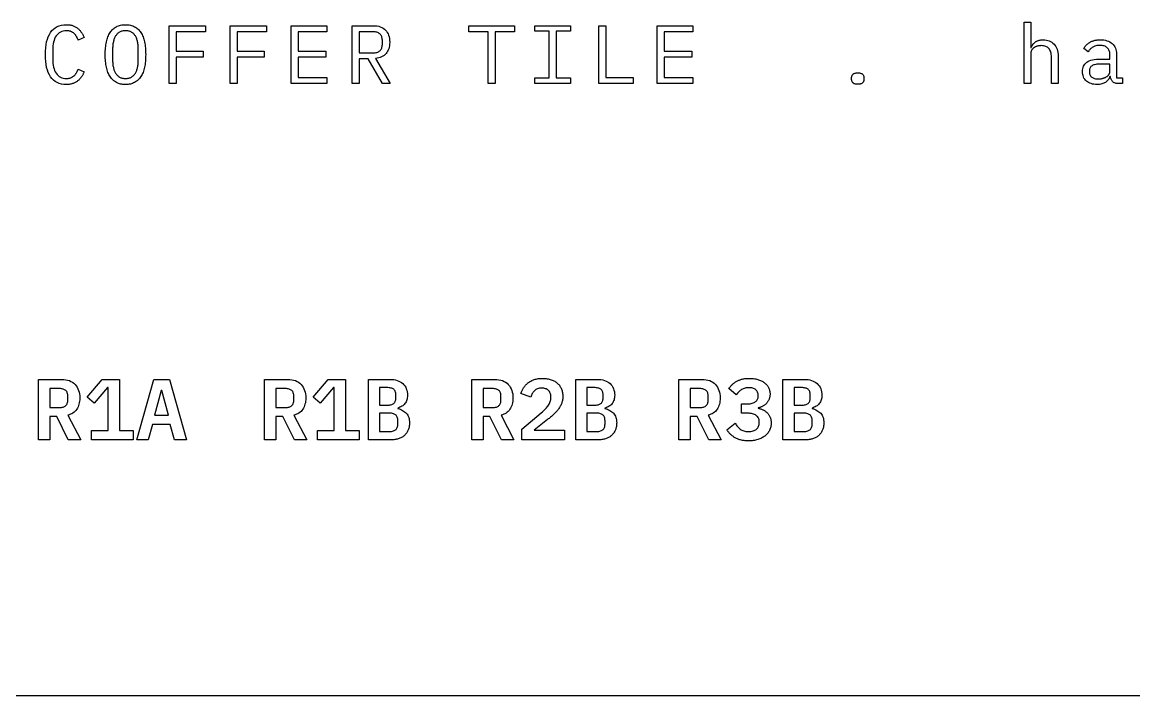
# Model space of a CAD drawing. Header units: metres. Extents: x 0 to 107, y 0 to 94.
# Drawn here: x 48.18 to 77.69, y 0 to 17.89 of the extents above; entities that cross this region are included whole.
import ezdxf

# ---------------------------------------------------------------- set-up
doc = ezdxf.new("R2010")
doc.units = ezdxf.units.M
doc.layers.add('ENGRAVE', color=7, linetype='Continuous')
doc.layers.add('OUTLINE', color=7, linetype='Continuous')

msp = doc.modelspace()

# ---------------------------------------------------------------- linework, layer by layer
at = {"layer": 'ENGRAVE'}
for points in [[(48.833, 16.693), (48.818, 16.77), (48.808, 16.852), (48.801, 16.94), (48.799, 17.033), (48.801, 17.127), (48.808, 17.214), (48.818, 17.297), (48.833, 17.373), (48.853, 17.444), (48.876, 17.509), (48.904, 17.569), (48.936, 17.623), (48.973, 17.671), (49.014, 17.712), (49.06, 17.747), (49.11, 17.776), (49.165, 17.799), (49.224, 17.815), (49.287, 17.824), (49.356, 17.827), (49.382, 17.827), (49.407, 17.826), (49.431, 17.823), (49.454, 17.82), (49.476, 17.816), (49.498, 17.811), (49.518, 17.805), (49.538, 17.799), (49.557, 17.791), (49.575, 17.783), (49.593, 17.775), (49.61, 17.765), (49.626, 17.755), (49.641, 17.745), (49.656, 17.734), (49.67, 17.722), (49.684, 17.709), (49.697, 17.697), (49.709, 17.684), (49.721, 17.67), (49.732, 17.657), (49.743, 17.642), (49.753, 17.628), (49.763, 17.613), (49.772, 17.598), (49.781, 17.583), (49.789, 17.567), (49.798, 17.552), (49.806, 17.537), (49.814, 17.522), (49.821, 17.506), (49.829, 17.491), (49.67, 17.418), (49.665, 17.431), (49.66, 17.443), (49.654, 17.455), (49.649, 17.467), (49.643, 17.479), (49.637, 17.491), (49.63, 17.503), (49.624, 17.514), (49.617, 17.525), (49.61, 17.536), (49.603, 17.546), (49.595, 17.556), (49.587, 17.566), (49.579, 17.575), (49.57, 17.584), (49.561, 17.593), (49.552, 17.601), (49.542, 17.609), (49.532, 17.617), (49.522, 17.624), (49.511, 17.63), (49.499, 17.636), (49.488, 17.642), (49.475, 17.647), (49.463, 17.652), (49.449, 17.656), (49.435, 17.659), (49.421, 17.662), (49.405, 17.664), (49.389, 17.666), (49.373, 17.666), (49.356, 17.667), (49.311, 17.665), (49.27, 17.658), (49.232, 17.647), (49.196, 17.632), (49.164, 17.613), (49.134, 17.589), (49.108, 17.561), (49.084, 17.528), (49.063, 17.492), (49.045, 17.453), (49.03, 17.411), (49.017, 17.366), (49.007, 17.319), (49, 17.268), (48.996, 17.215), (48.995, 17.159), (48.995, 16.908), (48.996, 16.851), (49, 16.798), (49.007, 16.748), (49.017, 16.7), (49.03, 16.655), (49.045, 16.613), (49.063, 16.574), (49.084, 16.538), (49.108, 16.506), (49.134, 16.478), (49.164, 16.454), (49.196, 16.434), (49.232, 16.419), (49.27, 16.408), (49.311, 16.402), (49.356, 16.4), (49.373, 16.4), (49.389, 16.401), (49.405, 16.402), (49.421, 16.405), (49.435, 16.407), (49.449, 16.411), (49.463, 16.415), (49.475, 16.419), (49.488, 16.425), (49.499, 16.43), (49.511, 16.436), (49.522, 16.443), (49.532, 16.45), (49.542, 16.457), (49.552, 16.465), (49.561, 16.473), (49.57, 16.482), (49.579, 16.491), (49.587, 16.5), (49.595, 16.51), (49.603, 16.52), (49.61, 16.531), (49.617, 16.541), (49.624, 16.552), (49.63, 16.564), (49.637, 16.575), (49.643, 16.587), (49.649, 16.599), (49.654, 16.611), (49.66, 16.623), (49.665, 16.636), (49.67, 16.648), (49.829, 16.576), (49.821, 16.56), (49.814, 16.544), (49.806, 16.528), (49.798, 16.513), (49.789, 16.498), (49.781, 16.482), (49.772, 16.467), (49.763, 16.452), (49.753, 16.438), (49.743, 16.423), (49.732, 16.409), (49.721, 16.396), (49.709, 16.382), (49.697, 16.369), (49.684, 16.357), (49.67, 16.345), (49.656, 16.333), (49.641, 16.322), (49.626, 16.311), (49.61, 16.301), (49.593, 16.292), (49.575, 16.283), (49.557, 16.275), (49.538, 16.268), (49.518, 16.261), (49.498, 16.255), (49.476, 16.25), (49.454, 16.246), (49.431, 16.243), (49.407, 16.241), (49.382, 16.239), (49.356, 16.239), (49.287, 16.242), (49.224, 16.252), (49.165, 16.268), (49.11, 16.29), (49.06, 16.319), (49.014, 16.354), (48.973, 16.396), (48.936, 16.444), (48.904, 16.498), (48.876, 16.557), (48.853, 16.622), (48.833, 16.693)], [(50.57, 16.379), (50.551, 16.4), (50.533, 16.423), (50.516, 16.448), (50.5, 16.474), (50.485, 16.501), (50.471, 16.53), (50.459, 16.561), (50.447, 16.593), (50.437, 16.626), (50.427, 16.66), (50.419, 16.697), (50.412, 16.734), (50.405, 16.773), (50.4, 16.813), (50.396, 16.854), (50.392, 16.897), (50.39, 16.941), (50.389, 16.987), (50.388, 17.033), (50.389, 17.079), (50.39, 17.124), (50.392, 17.168), (50.396, 17.211), (50.4, 17.252), (50.405, 17.292), (50.412, 17.331), (50.419, 17.369), (50.427, 17.405), (50.437, 17.44), (50.447, 17.473), (50.459, 17.505), (50.471, 17.536), (50.485, 17.565), (50.5, 17.592), (50.516, 17.618), (50.533, 17.643), (50.551, 17.666), (50.57, 17.688), (50.591, 17.708), (50.612, 17.726), (50.635, 17.744), (50.658, 17.759), (50.683, 17.773), (50.709, 17.786), (50.736, 17.797), (50.764, 17.806), (50.794, 17.814), (50.825, 17.82), (50.857, 17.824), (50.89, 17.827), (50.925, 17.827), (50.96, 17.827), (50.993, 17.824), (51.025, 17.82), (51.056, 17.814), (51.085, 17.806), (51.114, 17.797), (51.141, 17.786), (51.167, 17.773), (51.192, 17.759), (51.215, 17.744), (51.238, 17.726), (51.259, 17.708), (51.28, 17.688), (51.299, 17.666), (51.317, 17.643), (51.334, 17.618), (51.35, 17.592), (51.365, 17.565), (51.379, 17.536), (51.391, 17.505), (51.403, 17.473), (51.413, 17.44), (51.423, 17.405), (51.431, 17.369), (51.438, 17.331), (51.444, 17.292), (51.45, 17.252), (51.454, 17.211), (51.457, 17.168), (51.46, 17.124), (51.461, 17.079), (51.462, 17.033), (51.461, 16.987), (51.46, 16.941), (51.457, 16.897), (51.454, 16.854), (51.45, 16.813), (51.444, 16.773), (51.438, 16.734), (51.431, 16.697), (51.423, 16.66), (51.413, 16.626), (51.403, 16.593), (51.391, 16.561), (51.379, 16.53), (51.365, 16.501), (51.35, 16.474), (51.334, 16.448), (51.317, 16.423), (51.299, 16.4), (51.28, 16.379), (51.259, 16.359), (51.238, 16.34), (51.215, 16.323), (51.192, 16.307), (51.167, 16.293), (51.141, 16.28), (51.114, 16.269), (51.085, 16.26), (51.056, 16.252), (51.025, 16.247), (50.993, 16.242), (50.96, 16.24), (50.925, 16.239), (50.89, 16.24), (50.857, 16.242), (50.825, 16.247), (50.794, 16.252), (50.764, 16.26), (50.736, 16.269), (50.709, 16.28), (50.683, 16.293), (50.658, 16.307), (50.635, 16.323), (50.612, 16.34), (50.591, 16.359), (50.57, 16.379)], [(52.083, 17.801), (53.051, 17.801), (53.051, 17.64), (52.268, 17.64), (52.268, 17.123), (52.985, 17.123), (52.985, 16.963), (52.268, 16.963), (52.268, 16.265), (52.083, 16.265), (52.083, 17.801)], [(54.671, 17.64), (53.888, 17.64), (53.888, 17.123), (54.605, 17.123), (54.605, 16.963), (53.888, 16.963), (53.888, 16.265), (53.703, 16.265), (53.703, 17.801), (54.671, 17.801), (54.671, 17.64)], [(55.323, 17.801), (56.269, 17.801), (56.269, 17.64), (55.508, 17.64), (55.508, 17.123), (56.243, 17.123), (56.243, 16.963), (55.508, 16.963), (55.508, 16.426), (56.269, 16.426), (56.269, 16.265), (55.323, 16.265), (55.323, 17.801)], [(57.876, 17.62), (57.896, 17.584), (57.912, 17.545), (57.924, 17.503), (57.933, 17.457), (57.938, 17.41), (57.94, 17.359), (57.938, 17.313), (57.934, 17.27), (57.926, 17.229), (57.915, 17.19), (57.902, 17.154), (57.885, 17.12), (57.865, 17.089), (57.843, 17.06), (57.817, 17.033), (57.789, 17.009), (57.758, 16.989), (57.724, 16.971), (57.687, 16.956), (57.648, 16.944), (57.606, 16.936), (57.561, 16.93), (57.953, 16.265), (57.746, 16.265), (57.372, 16.921), (57.128, 16.921), (57.128, 16.265), (56.943, 16.265), (56.943, 17.801), (57.502, 17.801), (57.554, 17.799), (57.602, 17.794), (57.648, 17.785), (57.69, 17.772), (57.729, 17.755), (57.765, 17.735), (57.798, 17.712), (57.827, 17.684), (57.854, 17.654), (57.876, 17.62)], [(60.553, 17.64), (60.04, 17.64), (60.04, 17.801), (61.25, 17.801), (61.25, 17.64), (60.737, 17.64), (60.737, 16.265), (60.553, 16.265), (60.553, 17.64)], [(61.79, 16.265), (61.79, 16.413), (62.173, 16.413), (62.173, 17.654), (61.79, 17.654), (61.79, 17.801), (62.74, 17.801), (62.74, 17.654), (62.357, 17.654), (62.357, 16.413), (62.74, 16.413), (62.74, 16.265), (61.79, 16.265)], [(64.402, 16.265), (63.489, 16.265), (63.489, 17.801), (63.674, 17.801), (63.674, 16.426), (64.402, 16.426), (64.402, 16.265)], [(65.043, 17.801), (65.989, 17.801), (65.989, 17.64), (65.228, 17.64), (65.228, 17.123), (65.963, 17.123), (65.963, 16.963), (65.228, 16.963), (65.228, 16.426), (65.989, 16.426), (65.989, 16.265), (65.043, 16.265), (65.043, 17.801)], [(75.016, 17.306), (75.023, 17.315), (75.031, 17.324), (75.039, 17.332), (75.047, 17.34), (75.056, 17.348), (75.065, 17.356), (75.074, 17.363), (75.084, 17.37), (75.094, 17.377), (75.105, 17.383), (75.116, 17.389), (75.128, 17.395), (75.14, 17.4), (75.153, 17.405), (75.166, 17.409), (75.179, 17.413), (75.193, 17.417), (75.208, 17.42), (75.223, 17.423), (75.238, 17.424), (75.255, 17.426), (75.271, 17.427), (75.289, 17.427), (75.332, 17.425), (75.373, 17.42), (75.413, 17.411), (75.449, 17.399), (75.484, 17.383), (75.516, 17.363), (75.547, 17.34), (75.575, 17.314), (75.6, 17.284), (75.622, 17.251), (75.64, 17.216), (75.656, 17.177), (75.667, 17.136), (75.676, 17.091), (75.681, 17.044), (75.683, 16.994), (75.683, 16.265), (75.507, 16.265), (75.507, 16.963), (75.505, 17.001), (75.502, 17.036), (75.497, 17.069), (75.49, 17.099), (75.48, 17.127), (75.468, 17.152), (75.454, 17.175), (75.438, 17.195), (75.42, 17.213), (75.4, 17.228), (75.378, 17.241), (75.354, 17.252), (75.328, 17.26), (75.3, 17.266), (75.27, 17.27), (75.238, 17.271), (75.225, 17.271), (75.212, 17.27), (75.199, 17.269), (75.186, 17.267), (75.173, 17.266), (75.16, 17.263), (75.147, 17.261), (75.135, 17.258), (75.122, 17.254), (75.11, 17.25), (75.098, 17.246), (75.087, 17.241), (75.076, 17.236), (75.065, 17.23), (75.055, 17.224), (75.045, 17.218), (75.035, 17.211), (75.026, 17.204), (75.017, 17.196), (75.009, 17.188), (75.001, 17.179), (74.994, 17.17), (74.987, 17.16), (74.981, 17.15), (74.975, 17.139), (74.97, 17.128), (74.966, 17.117), (74.963, 17.105), (74.96, 17.092), (74.958, 17.08), (74.957, 17.067), (74.957, 17.053), (74.957, 16.265), (74.781, 16.265), (74.781, 17.893), (74.957, 17.893), (74.957, 17.216), (74.965, 17.216), (74.97, 17.226), (74.975, 17.236), (74.98, 17.247), (74.985, 17.257), (74.991, 17.267), (74.997, 17.277), (75.003, 17.286), (75.009, 17.296), (75.016, 17.306)], [(51.152, 16.493), (51.164, 16.507), (51.176, 16.522), (51.187, 16.538), (51.197, 16.555), (51.206, 16.573), (51.215, 16.592), (51.223, 16.611), (51.23, 16.631), (51.236, 16.653), (51.242, 16.675), (51.247, 16.698), (51.252, 16.721), (51.255, 16.746), (51.259, 16.771), (51.261, 16.797), (51.263, 16.824), (51.265, 16.851), (51.266, 16.879), (51.266, 16.908), (51.266, 17.159), (51.266, 17.187), (51.265, 17.215), (51.263, 17.242), (51.261, 17.268), (51.259, 17.294), (51.255, 17.319), (51.252, 17.344), (51.247, 17.368), (51.242, 17.391), (51.236, 17.413), (51.23, 17.434), (51.223, 17.455), (51.215, 17.475), (51.206, 17.493), (51.197, 17.511), (51.187, 17.528), (51.176, 17.544), (51.164, 17.559), (51.152, 17.573), (51.139, 17.587), (51.126, 17.599), (51.112, 17.61), (51.097, 17.621), (51.081, 17.63), (51.065, 17.639), (51.047, 17.646), (51.029, 17.653), (51.01, 17.658), (50.99, 17.662), (50.969, 17.665), (50.948, 17.666), (50.925, 17.667), (50.902, 17.666), (50.881, 17.665), (50.86, 17.662), (50.84, 17.658), (50.821, 17.653), (50.802, 17.646), (50.785, 17.639), (50.769, 17.63), (50.753, 17.621), (50.738, 17.61), (50.724, 17.599), (50.71, 17.587), (50.698, 17.573), (50.685, 17.559), (50.674, 17.544), (50.663, 17.528), (50.653, 17.511), (50.644, 17.493), (50.635, 17.475), (50.627, 17.455), (50.62, 17.434), (50.613, 17.413), (50.608, 17.391), (50.603, 17.368), (50.598, 17.344), (50.594, 17.319), (50.591, 17.294), (50.589, 17.268), (50.587, 17.242), (50.585, 17.215), (50.584, 17.187), (50.584, 17.159), (50.584, 16.908), (50.584, 16.879), (50.585, 16.851), (50.587, 16.824), (50.589, 16.797), (50.591, 16.771), (50.594, 16.746), (50.598, 16.721), (50.603, 16.698), (50.608, 16.675), (50.613, 16.653), (50.62, 16.631), (50.627, 16.611), (50.635, 16.592), (50.644, 16.573), (50.653, 16.555), (50.663, 16.538), (50.674, 16.522), (50.685, 16.507), (50.698, 16.493), (50.71, 16.48), (50.724, 16.467), (50.738, 16.456), (50.753, 16.445), (50.769, 16.436), (50.785, 16.427), (50.802, 16.42), (50.821, 16.414), (50.84, 16.409), (50.86, 16.405), (50.881, 16.402), (50.902, 16.4), (50.925, 16.4), (50.948, 16.4), (50.969, 16.402), (50.99, 16.405), (51.01, 16.409), (51.029, 16.414), (51.047, 16.42), (51.065, 16.427), (51.081, 16.436), (51.097, 16.445), (51.112, 16.456), (51.126, 16.467), (51.139, 16.48), (51.152, 16.493)], [(57.735, 17.228), (57.74, 17.251), (57.743, 17.275), (57.744, 17.302), (57.744, 17.416), (57.743, 17.442), (57.74, 17.467), (57.735, 17.49), (57.728, 17.511), (57.718, 17.531), (57.707, 17.55), (57.694, 17.567), (57.679, 17.582), (57.662, 17.596), (57.643, 17.608), (57.623, 17.618), (57.601, 17.626), (57.578, 17.632), (57.552, 17.637), (57.526, 17.639), (57.497, 17.64), (57.128, 17.64), (57.128, 17.077), (57.497, 17.077), (57.526, 17.078), (57.552, 17.081), (57.578, 17.085), (57.601, 17.092), (57.623, 17.1), (57.643, 17.11), (57.662, 17.122), (57.679, 17.135), (57.694, 17.151), (57.707, 17.168), (57.718, 17.186), (57.728, 17.206), (57.735, 17.228)], [(77.084, 16.394), (77.079, 16.412), (77.075, 16.431), (77.072, 16.45), (77.061, 16.45), (77.051, 16.426), (77.039, 16.403), (77.026, 16.382), (77.012, 16.362), (76.996, 16.343), (76.979, 16.326), (76.961, 16.31), (76.941, 16.295), (76.919, 16.282), (76.896, 16.271), (76.871, 16.261), (76.844, 16.253), (76.816, 16.247), (76.785, 16.242), (76.753, 16.24), (76.72, 16.239), (76.676, 16.24), (76.635, 16.245), (76.596, 16.252), (76.56, 16.262), (76.525, 16.275), (76.493, 16.291), (76.463, 16.31), (76.436, 16.331), (76.411, 16.356), (76.39, 16.382), (76.371, 16.41), (76.357, 16.441), (76.345, 16.474), (76.337, 16.508), (76.332, 16.545), (76.33, 16.584), (76.332, 16.623), (76.337, 16.659), (76.346, 16.693), (76.359, 16.725), (76.375, 16.754), (76.395, 16.781), (76.419, 16.806), (76.446, 16.829), (76.477, 16.849), (76.512, 16.866), (76.552, 16.881), (76.597, 16.893), (76.645, 16.902), (76.699, 16.909), (76.756, 16.913), (76.819, 16.914), (77.061, 16.914), (77.061, 17.027), (77.059, 17.057), (77.056, 17.085), (77.051, 17.112), (77.043, 17.136), (77.033, 17.159), (77.021, 17.179), (77.007, 17.198), (76.99, 17.215), (76.972, 17.229), (76.951, 17.242), (76.929, 17.253), (76.905, 17.262), (76.879, 17.269), (76.851, 17.273), (76.821, 17.276), (76.79, 17.277), (76.762, 17.277), (76.735, 17.275), (76.71, 17.271), (76.686, 17.266), (76.663, 17.26), (76.642, 17.252), (76.622, 17.243), (76.603, 17.232), (76.585, 17.22), (76.568, 17.208), (76.553, 17.194), (76.538, 17.179), (76.523, 17.163), (76.51, 17.147), (76.498, 17.129), (76.486, 17.11), (76.368, 17.198), (76.373, 17.209), (76.38, 17.22), (76.386, 17.231), (76.393, 17.242), (76.401, 17.252), (76.409, 17.263), (76.418, 17.273), (76.427, 17.284), (76.437, 17.294), (76.447, 17.304), (76.457, 17.314), (76.469, 17.323), (76.481, 17.332), (76.493, 17.341), (76.506, 17.35), (76.519, 17.358), (76.533, 17.365), (76.548, 17.373), (76.563, 17.38), (76.578, 17.386), (76.594, 17.392), (76.611, 17.398), (76.627, 17.403), (76.645, 17.408), (76.663, 17.413), (76.681, 17.416), (76.7, 17.42), (76.719, 17.422), (76.739, 17.424), (76.759, 17.426), (76.78, 17.427), (76.801, 17.427), (76.85, 17.425), (76.896, 17.421), (76.94, 17.413), (76.981, 17.402), (77.019, 17.387), (77.055, 17.37), (77.088, 17.349), (77.119, 17.326), (77.146, 17.299), (77.17, 17.27), (77.191, 17.239), (77.207, 17.205), (77.22, 17.168), (77.229, 17.129), (77.235, 17.088), (77.237, 17.044), (77.237, 16.419), (77.395, 16.419), (77.395, 16.265), (77.274, 16.265), (77.249, 16.266), (77.226, 16.269), (77.205, 16.273), (77.185, 16.279), (77.168, 16.286), (77.152, 16.295), (77.138, 16.306), (77.127, 16.318), (77.116, 16.332), (77.107, 16.346), (77.098, 16.361), (77.091, 16.378), (77.084, 16.394)], [(70.211, 16.325), (70.207, 16.337), (70.204, 16.35), (70.203, 16.364), (70.202, 16.378), (70.202, 16.417), (70.203, 16.431), (70.204, 16.445), (70.207, 16.457), (70.211, 16.469), (70.216, 16.481), (70.223, 16.492), (70.23, 16.502), (70.238, 16.512), (70.248, 16.521), (70.26, 16.528), (70.273, 16.535), (70.288, 16.54), (70.305, 16.544), (70.323, 16.547), (70.343, 16.549), (70.365, 16.549), (70.387, 16.549), (70.407, 16.547), (70.425, 16.544), (70.442, 16.54), (70.457, 16.535), (70.47, 16.528), (70.482, 16.521), (70.491, 16.512), (70.5, 16.502), (70.507, 16.492), (70.514, 16.481), (70.519, 16.469), (70.523, 16.457), (70.525, 16.445), (70.527, 16.431), (70.528, 16.417), (70.528, 16.378), (70.527, 16.364), (70.525, 16.35), (70.523, 16.337), (70.519, 16.325), (70.514, 16.314), (70.507, 16.303), (70.5, 16.293), (70.491, 16.283), (70.482, 16.274), (70.47, 16.267), (70.457, 16.26), (70.442, 16.255), (70.425, 16.251), (70.407, 16.248), (70.387, 16.246), (70.365, 16.246), (70.343, 16.246), (70.323, 16.248), (70.305, 16.251), (70.288, 16.255), (70.273, 16.26), (70.26, 16.267), (70.248, 16.274), (70.238, 16.283), (70.23, 16.293), (70.223, 16.303), (70.216, 16.314), (70.211, 16.325)], [(76.939, 16.428), (76.951, 16.434), (76.962, 16.44), (76.973, 16.447), (76.983, 16.454), (76.992, 16.461), (77.001, 16.469), (77.01, 16.477), (77.018, 16.486), (77.025, 16.494), (77.031, 16.503), (77.037, 16.513), (77.043, 16.523), (77.048, 16.532), (77.052, 16.543), (77.055, 16.553), (77.057, 16.563), (77.059, 16.574), (77.06, 16.584), (77.061, 16.595), (77.061, 16.782), (76.819, 16.782), (76.78, 16.782), (76.745, 16.78), (76.712, 16.776), (76.682, 16.771), (76.654, 16.765), (76.629, 16.758), (76.607, 16.749), (76.588, 16.738), (76.571, 16.727), (76.556, 16.714), (76.543, 16.7), (76.533, 16.684), (76.525, 16.668), (76.519, 16.65), (76.516, 16.631), (76.515, 16.611), (76.515, 16.565), (76.516, 16.543), (76.519, 16.523), (76.524, 16.505), (76.531, 16.487), (76.539, 16.471), (76.55, 16.457), (76.563, 16.443), (76.578, 16.431), (76.594, 16.421), (76.612, 16.412), (76.631, 16.404), (76.652, 16.398), (76.675, 16.393), (76.698, 16.389), (76.724, 16.387), (76.75, 16.386), (76.767, 16.387), (76.784, 16.387), (76.8, 16.389), (76.816, 16.39), (76.831, 16.393), (76.846, 16.396), (76.86, 16.399), (76.875, 16.403), (76.888, 16.407), (76.902, 16.412), (76.915, 16.417), (76.927, 16.422), (76.939, 16.428)], [(49.518, 8.33), (49.554, 8.303), (49.587, 8.272), (49.616, 8.237), (49.642, 8.199), (49.663, 8.158), (49.68, 8.114), (49.694, 8.068), (49.704, 8.018), (49.71, 7.965), (49.711, 7.909), (49.71, 7.865), (49.706, 7.824), (49.7, 7.784), (49.691, 7.746), (49.68, 7.709), (49.666, 7.675), (49.649, 7.642), (49.63, 7.611), (49.608, 7.582), (49.585, 7.556), (49.559, 7.533), (49.531, 7.512), (49.5, 7.494), (49.468, 7.479), (49.433, 7.467), (49.396, 7.458), (49.739, 6.8), (49.408, 6.8), (49.102, 7.423), (48.92, 7.423), (48.92, 6.8), (48.619, 6.8), (48.619, 8.405), (49.228, 8.405), (49.285, 8.403), (49.339, 8.397), (49.389, 8.387), (49.435, 8.372), (49.479, 8.353), (49.518, 8.33)], [(50.767, 7.046), (51.131, 7.046), (51.131, 6.8), (50.024, 6.8), (50.024, 7.046), (50.466, 7.046), (50.466, 8.187), (50.445, 8.187), (50.096, 7.773), (49.907, 7.932), (50.305, 8.405), (50.767, 8.405), (50.767, 7.046)], [(52.115, 7.207), (51.639, 7.207), (51.528, 6.8), (51.225, 6.8), (51.676, 8.405), (52.094, 8.405), (52.547, 6.8), (52.228, 6.8), (52.115, 7.207)], [(55.479, 8.353), (55.518, 8.33), (55.554, 8.303), (55.587, 8.272), (55.616, 8.237), (55.642, 8.199), (55.663, 8.158), (55.68, 8.114), (55.694, 8.068), (55.704, 8.018), (55.71, 7.965), (55.711, 7.909), (55.71, 7.865), (55.706, 7.824), (55.7, 7.784), (55.691, 7.746), (55.68, 7.709), (55.666, 7.675), (55.649, 7.642), (55.63, 7.611), (55.608, 7.582), (55.585, 7.556), (55.559, 7.533), (55.531, 7.512), (55.5, 7.494), (55.468, 7.479), (55.433, 7.467), (55.396, 7.458), (55.739, 6.8), (55.408, 6.8), (55.102, 7.423), (54.92, 7.423), (54.92, 6.8), (54.619, 6.8), (54.619, 8.405), (55.228, 8.405), (55.285, 8.403), (55.339, 8.397), (55.389, 8.387), (55.435, 8.372), (55.479, 8.353)], [(56.767, 7.046), (57.131, 7.046), (57.131, 6.8), (56.024, 6.8), (56.024, 7.046), (56.466, 7.046), (56.466, 8.187), (56.445, 8.187), (56.096, 7.773), (55.907, 7.932), (56.305, 8.405), (56.767, 8.405), (56.767, 7.046)], [(58.317, 8.262), (58.342, 8.23), (58.364, 8.195), (58.381, 8.157), (58.394, 8.117), (58.404, 8.075), (58.41, 8.03), (58.412, 7.982), (58.411, 7.949), (58.407, 7.917), (58.402, 7.886), (58.395, 7.858), (58.385, 7.831), (58.373, 7.806), (58.36, 7.783), (58.344, 7.761), (58.326, 7.741), (58.306, 7.723), (58.285, 7.706), (58.262, 7.69), (58.237, 7.676), (58.21, 7.663), (58.182, 7.652), (58.152, 7.642), (58.152, 7.63), (58.187, 7.621), (58.22, 7.61), (58.252, 7.597), (58.281, 7.582), (58.309, 7.565), (58.335, 7.547), (58.359, 7.527), (58.381, 7.505), (58.4, 7.481), (58.417, 7.455), (58.432, 7.426), (58.444, 7.395), (58.453, 7.362), (58.459, 7.327), (58.463, 7.289), (58.465, 7.249), (58.464, 7.224), (58.462, 7.199), (58.46, 7.175), (58.456, 7.152), (58.452, 7.13), (58.446, 7.108), (58.439, 7.086), (58.431, 7.066), (58.422, 7.046), (58.413, 7.026), (58.402, 7.007), (58.391, 6.989), (58.379, 6.972), (58.366, 6.955), (58.352, 6.939), (58.337, 6.924), (58.321, 6.91), (58.305, 6.896), (58.288, 6.883), (58.27, 6.871), (58.251, 6.86), (58.231, 6.85), (58.211, 6.841), (58.19, 6.832), (58.168, 6.825), (58.145, 6.818), (58.122, 6.813), (58.098, 6.808), (58.073, 6.805), (58.048, 6.802), (58.022, 6.801), (57.995, 6.8), (57.379, 6.8), (57.379, 8.405), (57.938, 8.405), (57.993, 8.404), (58.045, 8.398), (58.094, 8.389), (58.139, 8.377), (58.182, 8.361), (58.221, 8.341), (58.256, 8.318), (58.289, 8.292), (58.317, 8.262)], [(61.018, 8.33), (61.054, 8.303), (61.087, 8.272), (61.116, 8.237), (61.142, 8.199), (61.163, 8.158), (61.18, 8.114), (61.194, 8.068), (61.204, 8.018), (61.21, 7.965), (61.211, 7.909), (61.21, 7.865), (61.206, 7.824), (61.2, 7.784), (61.191, 7.746), (61.18, 7.709), (61.166, 7.675), (61.149, 7.642), (61.13, 7.611), (61.108, 7.582), (61.085, 7.556), (61.059, 7.533), (61.031, 7.512), (61, 7.494), (60.968, 7.479), (60.933, 7.467), (60.896, 7.458), (61.239, 6.8), (60.908, 6.8), (60.602, 7.423), (60.42, 7.423), (60.42, 6.8), (60.119, 6.8), (60.119, 8.405), (60.728, 8.405), (60.785, 8.403), (60.839, 8.397), (60.889, 8.387), (60.935, 8.372), (60.979, 8.353), (61.018, 8.33)], [(62.119, 7.675), (62.138, 7.698), (62.154, 7.721), (62.169, 7.744), (62.182, 7.767), (62.192, 7.791), (62.201, 7.815), (62.208, 7.84), (62.213, 7.865), (62.216, 7.89), (62.217, 7.916), (62.217, 7.939), (62.216, 7.966), (62.213, 7.993), (62.208, 8.017), (62.2, 8.04), (62.191, 8.061), (62.18, 8.08), (62.167, 8.097), (62.152, 8.113), (62.135, 8.127), (62.117, 8.139), (62.097, 8.15), (62.075, 8.158), (62.052, 8.165), (62.027, 8.169), (62.001, 8.172), (61.973, 8.173), (61.942, 8.172), (61.913, 8.169), (61.886, 8.163), (61.861, 8.156), (61.838, 8.146), (61.817, 8.134), (61.797, 8.12), (61.78, 8.104), (61.763, 8.086), (61.749, 8.068), (61.735, 8.048), (61.722, 8.027), (61.711, 8.005), (61.7, 7.982), (61.691, 7.959), (61.683, 7.934), (61.421, 8.033), (61.427, 8.052), (61.435, 8.072), (61.443, 8.091), (61.452, 8.11), (61.461, 8.128), (61.471, 8.147), (61.482, 8.165), (61.493, 8.183), (61.505, 8.201), (61.518, 8.219), (61.532, 8.235), (61.546, 8.252), (61.561, 8.267), (61.577, 8.282), (61.593, 8.297), (61.611, 8.311), (61.628, 8.325), (61.647, 8.337), (61.667, 8.349), (61.687, 8.361), (61.709, 8.372), (61.731, 8.382), (61.754, 8.391), (61.777, 8.4), (61.802, 8.407), (61.827, 8.414), (61.854, 8.42), (61.881, 8.425), (61.909, 8.428), (61.938, 8.431), (61.967, 8.432), (61.998, 8.433), (62.03, 8.432), (62.061, 8.431), (62.091, 8.428), (62.12, 8.424), (62.148, 8.419), (62.175, 8.413), (62.201, 8.406), (62.227, 8.397), (62.251, 8.388), (62.275, 8.378), (62.298, 8.367), (62.319, 8.355), (62.34, 8.342), (62.36, 8.328), (62.378, 8.314), (62.396, 8.298), (62.413, 8.282), (62.428, 8.265), (62.443, 8.248), (62.457, 8.229), (62.469, 8.21), (62.481, 8.19), (62.491, 8.169), (62.501, 8.148), (62.509, 8.126), (62.516, 8.103), (62.522, 8.08), (62.527, 8.056), (62.531, 8.032), (62.534, 8.008), (62.536, 7.983), (62.536, 7.957), (62.536, 7.932), (62.534, 7.908), (62.532, 7.885), (62.528, 7.862), (62.524, 7.84), (62.519, 7.818), (62.512, 7.796), (62.505, 7.775), (62.497, 7.755), (62.488, 7.734), (62.479, 7.714), (62.468, 7.694), (62.457, 7.675), (62.445, 7.656), (62.432, 7.636), (62.419, 7.618), (62.405, 7.599), (62.39, 7.581), (62.375, 7.562), (62.359, 7.544), (62.342, 7.526), (62.325, 7.509), (62.307, 7.491), (62.289, 7.474), (62.27, 7.457), (62.251, 7.439), (62.231, 7.422), (62.211, 7.405), (62.191, 7.388), (62.17, 7.37), (62.149, 7.353), (62.127, 7.336), (61.777, 7.053), (62.58, 7.053), (62.58, 6.8), (61.448, 6.8), (61.448, 7.081), (61.964, 7.52), (61.995, 7.547), (62.024, 7.574), (62.051, 7.6), (62.076, 7.625), (62.099, 7.65), (62.119, 7.675)], [(63.842, 8.23), (63.864, 8.195), (63.881, 8.157), (63.894, 8.117), (63.904, 8.075), (63.91, 8.03), (63.912, 7.982), (63.911, 7.949), (63.907, 7.917), (63.902, 7.886), (63.895, 7.858), (63.885, 7.831), (63.873, 7.806), (63.86, 7.783), (63.844, 7.761), (63.826, 7.741), (63.806, 7.723), (63.785, 7.706), (63.762, 7.69), (63.737, 7.676), (63.71, 7.663), (63.682, 7.652), (63.652, 7.642), (63.652, 7.63), (63.687, 7.621), (63.72, 7.61), (63.752, 7.597), (63.781, 7.582), (63.809, 7.565), (63.835, 7.547), (63.859, 7.527), (63.881, 7.505), (63.9, 7.481), (63.917, 7.455), (63.932, 7.426), (63.944, 7.395), (63.953, 7.362), (63.959, 7.327), (63.963, 7.289), (63.965, 7.249), (63.964, 7.224), (63.962, 7.199), (63.96, 7.175), (63.956, 7.152), (63.952, 7.13), (63.946, 7.108), (63.939, 7.086), (63.931, 7.066), (63.922, 7.046), (63.913, 7.026), (63.902, 7.007), (63.891, 6.989), (63.879, 6.972), (63.866, 6.955), (63.852, 6.939), (63.837, 6.924), (63.821, 6.91), (63.805, 6.896), (63.788, 6.883), (63.77, 6.871), (63.751, 6.86), (63.731, 6.85), (63.711, 6.841), (63.69, 6.832), (63.668, 6.825), (63.645, 6.818), (63.622, 6.813), (63.598, 6.808), (63.573, 6.805), (63.548, 6.802), (63.522, 6.801), (63.495, 6.8), (62.879, 6.8), (62.879, 8.405), (63.438, 8.405), (63.493, 8.404), (63.545, 8.398), (63.594, 8.389), (63.639, 8.377), (63.682, 8.361), (63.721, 8.341), (63.756, 8.318), (63.789, 8.292), (63.817, 8.262), (63.842, 8.23)], [(66.479, 8.353), (66.518, 8.33), (66.554, 8.303), (66.587, 8.272), (66.616, 8.237), (66.642, 8.199), (66.663, 8.158), (66.68, 8.114), (66.694, 8.068), (66.704, 8.018), (66.71, 7.965), (66.711, 7.909), (66.71, 7.865), (66.706, 7.824), (66.7, 7.784), (66.691, 7.746), (66.68, 7.709), (66.666, 7.675), (66.649, 7.642), (66.63, 7.611), (66.608, 7.582), (66.585, 7.556), (66.559, 7.533), (66.531, 7.512), (66.5, 7.494), (66.468, 7.479), (66.433, 7.467), (66.396, 7.458), (66.739, 6.8), (66.408, 6.8), (66.102, 7.423), (65.92, 7.423), (65.92, 6.8), (65.619, 6.8), (65.619, 8.405), (66.228, 8.405), (66.285, 8.403), (66.339, 8.397), (66.389, 8.387), (66.435, 8.372), (66.479, 8.353)], [(67.653, 7.814), (67.669, 7.829), (67.683, 7.845), (67.695, 7.862), (67.704, 7.879), (67.712, 7.898), (67.717, 7.917), (67.72, 7.938), (67.721, 7.959), (67.721, 7.975), (67.72, 7.999), (67.717, 8.022), (67.712, 8.043), (67.705, 8.063), (67.696, 8.082), (67.684, 8.099), (67.671, 8.115), (67.656, 8.129), (67.638, 8.142), (67.62, 8.154), (67.599, 8.163), (67.578, 8.171), (67.554, 8.177), (67.529, 8.181), (67.503, 8.184), (67.475, 8.185), (67.448, 8.184), (67.422, 8.181), (67.396, 8.177), (67.372, 8.172), (67.348, 8.165), (67.325, 8.156), (67.303, 8.146), (67.282, 8.134), (67.262, 8.121), (67.242, 8.106), (67.223, 8.09), (67.205, 8.073), (67.187, 8.055), (67.171, 8.035), (67.155, 8.014), (67.139, 7.991), (66.944, 8.166), (66.954, 8.18), (66.965, 8.193), (66.976, 8.207), (66.988, 8.22), (67, 8.233), (67.012, 8.246), (67.024, 8.258), (67.037, 8.271), (67.05, 8.283), (67.064, 8.295), (67.078, 8.306), (67.092, 8.317), (67.107, 8.327), (67.122, 8.337), (67.138, 8.347), (67.154, 8.356), (67.171, 8.365), (67.188, 8.373), (67.205, 8.381), (67.223, 8.388), (67.242, 8.395), (67.261, 8.401), (67.28, 8.407), (67.3, 8.412), (67.321, 8.417), (67.342, 8.421), (67.364, 8.425), (67.387, 8.428), (67.41, 8.43), (67.434, 8.432), (67.459, 8.433), (67.484, 8.433), (67.514, 8.433), (67.544, 8.431), (67.573, 8.429), (67.601, 8.426), (67.629, 8.422), (67.656, 8.417), (67.683, 8.411), (67.709, 8.404), (67.734, 8.397), (67.758, 8.388), (67.781, 8.379), (67.803, 8.369), (67.825, 8.358), (67.845, 8.346), (67.865, 8.334), (67.883, 8.32), (67.901, 8.306), (67.918, 8.291), (67.933, 8.276), (67.948, 8.26), (67.961, 8.243), (67.974, 8.225), (67.985, 8.207), (67.996, 8.188), (68.005, 8.168), (68.014, 8.148), (68.021, 8.128), (68.026, 8.106), (68.031, 8.084), (68.034, 8.061), (68.036, 8.038), (68.036, 8.014), (68.036, 7.996), (68.035, 7.977), (68.033, 7.959), (68.03, 7.942), (68.026, 7.925), (68.022, 7.908), (68.017, 7.892), (68.011, 7.876), (68.004, 7.861), (67.997, 7.846), (67.99, 7.832), (67.981, 7.818), (67.973, 7.805), (67.963, 7.792), (67.953, 7.78), (67.943, 7.768), (67.932, 7.757), (67.921, 7.746), (67.909, 7.736), (67.897, 7.726), (67.885, 7.717), (67.872, 7.708), (67.858, 7.7), (67.844, 7.692), (67.83, 7.685), (67.816, 7.678), (67.801, 7.672), (67.786, 7.667), (67.771, 7.661), (67.755, 7.657), (67.739, 7.652), (67.723, 7.649), (67.723, 7.637), (67.741, 7.633), (67.759, 7.629), (67.776, 7.624), (67.792, 7.619), (67.809, 7.613), (67.825, 7.607), (67.841, 7.6), (67.857, 7.592), (67.872, 7.584), (67.887, 7.576), (67.901, 7.567), (67.915, 7.557), (67.928, 7.547), (67.941, 7.536), (67.953, 7.525), (67.965, 7.513), (67.976, 7.501), (67.987, 7.488), (67.997, 7.474), (68.006, 7.46), (68.015, 7.445), (68.024, 7.43), (68.031, 7.414), (68.039, 7.397), (68.045, 7.38), (68.051, 7.362), (68.055, 7.344), (68.059, 7.325), (68.062, 7.305), (68.064, 7.285), (68.066, 7.265), (68.066, 7.244), (68.065, 7.218), (68.063, 7.192), (68.06, 7.167), (68.055, 7.143), (68.049, 7.119), (68.042, 7.096), (68.033, 7.073), (68.022, 7.051), (68.011, 7.029), (67.998, 7.009), (67.985, 6.989), (67.97, 6.97), (67.954, 6.951), (67.937, 6.934), (67.919, 6.917), (67.899, 6.901), (67.879, 6.886), (67.858, 6.872), (67.835, 6.859), (67.812, 6.846), (67.788, 6.835), (67.762, 6.824), (67.736, 6.815), (67.709, 6.806), (67.68, 6.798), (67.651, 6.791), (67.621, 6.785), (67.59, 6.781), (67.559, 6.777), (67.526, 6.774), (67.493, 6.773), (67.459, 6.772), (67.431, 6.773), (67.403, 6.774), (67.376, 6.776), (67.35, 6.778), (67.325, 6.782), (67.301, 6.786), (67.277, 6.791), (67.254, 6.797), (67.232, 6.803), (67.211, 6.81), (67.19, 6.817), (67.17, 6.825), (67.15, 6.833), (67.131, 6.842), (67.113, 6.852), (67.096, 6.862), (67.079, 6.873), (67.062, 6.884), (67.046, 6.895), (67.031, 6.907), (67.016, 6.919), (67.002, 6.931), (66.989, 6.944), (66.976, 6.958), (66.963, 6.971), (66.951, 6.985), (66.94, 6.999), (66.928, 7.012), (66.917, 7.026), (66.907, 7.041), (66.896, 7.055), (66.886, 7.069), (67.109, 7.242), (67.124, 7.218), (67.139, 7.195), (67.156, 7.174), (67.172, 7.154), (67.19, 7.134), (67.208, 7.116), (67.227, 7.099), (67.246, 7.083), (67.267, 7.068), (67.29, 7.056), (67.314, 7.045), (67.34, 7.036), (67.368, 7.03), (67.398, 7.025), (67.43, 7.022), (67.464, 7.021), (67.497, 7.022), (67.529, 7.025), (67.558, 7.03), (67.586, 7.037), (67.611, 7.046), (67.635, 7.056), (67.657, 7.069), (67.676, 7.084), (67.694, 7.101), (67.709, 7.119), (67.722, 7.138), (67.732, 7.16), (67.741, 7.182), (67.746, 7.207), (67.75, 7.233), (67.751, 7.26), (67.751, 7.278), (67.75, 7.305), (67.746, 7.33), (67.74, 7.354), (67.731, 7.376), (67.72, 7.396), (67.706, 7.415), (67.689, 7.432), (67.671, 7.447), (67.649, 7.461), (67.626, 7.473), (67.601, 7.483), (67.573, 7.491), (67.544, 7.498), (67.512, 7.502), (67.479, 7.505), (67.443, 7.506), (67.282, 7.506), (67.282, 7.757), (67.441, 7.757), (67.476, 7.758), (67.508, 7.76), (67.538, 7.765), (67.566, 7.771), (67.592, 7.779), (67.615, 7.789), (67.635, 7.801), (67.653, 7.814)], [(69.317, 8.262), (69.342, 8.23), (69.364, 8.195), (69.381, 8.157), (69.394, 8.117), (69.404, 8.075), (69.41, 8.03), (69.412, 7.982), (69.411, 7.949), (69.407, 7.917), (69.402, 7.886), (69.395, 7.858), (69.385, 7.831), (69.373, 7.806), (69.36, 7.783), (69.344, 7.761), (69.326, 7.741), (69.306, 7.723), (69.285, 7.706), (69.262, 7.69), (69.237, 7.676), (69.21, 7.663), (69.182, 7.652), (69.152, 7.642), (69.152, 7.63), (69.187, 7.621), (69.22, 7.61), (69.252, 7.597), (69.281, 7.582), (69.309, 7.565), (69.335, 7.547), (69.359, 7.527), (69.381, 7.505), (69.4, 7.481), (69.417, 7.455), (69.432, 7.426), (69.444, 7.395), (69.453, 7.362), (69.459, 7.327), (69.463, 7.289), (69.465, 7.249), (69.464, 7.224), (69.462, 7.199), (69.46, 7.175), (69.456, 7.152), (69.452, 7.13), (69.446, 7.108), (69.439, 7.086), (69.431, 7.066), (69.422, 7.046), (69.413, 7.026), (69.402, 7.007), (69.391, 6.989), (69.379, 6.972), (69.366, 6.955), (69.352, 6.939), (69.337, 6.924), (69.321, 6.91), (69.305, 6.896), (69.288, 6.883), (69.27, 6.871), (69.251, 6.86), (69.231, 6.85), (69.211, 6.841), (69.19, 6.832), (69.168, 6.825), (69.145, 6.818), (69.122, 6.813), (69.098, 6.808), (69.073, 6.805), (69.048, 6.802), (69.022, 6.801), (68.995, 6.8), (68.379, 6.8), (68.379, 8.405), (68.938, 8.405), (68.993, 8.404), (69.045, 8.398), (69.094, 8.389), (69.139, 8.377), (69.182, 8.361), (69.221, 8.341), (69.256, 8.318), (69.289, 8.292), (69.317, 8.262)], [(49.354, 7.721), (49.364, 7.736), (49.373, 7.753), (49.381, 7.771), (49.387, 7.792), (49.391, 7.815), (49.393, 7.839), (49.394, 7.865), (49.394, 7.952), (49.393, 7.978), (49.391, 8.003), (49.387, 8.025), (49.381, 8.046), (49.373, 8.065), (49.364, 8.081), (49.354, 8.097), (49.341, 8.11), (49.327, 8.121), (49.31, 8.131), (49.292, 8.14), (49.271, 8.147), (49.248, 8.152), (49.223, 8.156), (49.196, 8.159), (49.166, 8.159), (48.92, 8.159), (48.92, 7.658), (49.166, 7.658), (49.196, 7.659), (49.223, 7.661), (49.248, 7.665), (49.271, 7.67), (49.292, 7.677), (49.31, 7.686), (49.327, 7.696), (49.341, 7.707), (49.354, 7.721)], [(51.869, 8.109), (51.692, 7.453), (52.064, 7.453), (51.887, 8.109), (51.869, 8.109)], [(55.341, 7.707), (55.354, 7.721), (55.364, 7.736), (55.373, 7.753), (55.381, 7.771), (55.387, 7.792), (55.391, 7.815), (55.393, 7.839), (55.394, 7.865), (55.394, 7.952), (55.393, 7.978), (55.391, 8.003), (55.387, 8.025), (55.381, 8.046), (55.373, 8.065), (55.364, 8.081), (55.354, 8.097), (55.341, 8.11), (55.327, 8.121), (55.31, 8.131), (55.292, 8.14), (55.271, 8.147), (55.248, 8.152), (55.223, 8.156), (55.196, 8.159), (55.166, 8.159), (54.92, 8.159), (54.92, 7.658), (55.166, 7.658), (55.196, 7.659), (55.223, 7.661), (55.248, 7.665), (55.271, 7.67), (55.292, 7.677), (55.31, 7.686), (55.327, 7.696), (55.341, 7.707)], [(58.059, 7.776), (58.07, 7.79), (58.081, 7.806), (58.089, 7.824), (58.095, 7.843), (58.1, 7.865), (58.103, 7.889), (58.103, 7.916), (58.103, 7.991), (58.103, 8.017), (58.1, 8.041), (58.095, 8.063), (58.089, 8.083), (58.081, 8.101), (58.07, 8.117), (58.059, 8.131), (58.045, 8.143), (58.029, 8.153), (58.012, 8.162), (57.992, 8.17), (57.97, 8.176), (57.947, 8.181), (57.921, 8.184), (57.894, 8.186), (57.864, 8.187), (57.673, 8.187), (57.673, 7.72), (57.864, 7.72), (57.894, 7.721), (57.921, 7.723), (57.947, 7.726), (57.97, 7.731), (57.992, 7.737), (58.012, 7.745), (58.029, 7.753), (58.045, 7.764), (58.059, 7.776)], [(60.854, 7.721), (60.864, 7.736), (60.873, 7.753), (60.881, 7.771), (60.887, 7.792), (60.891, 7.815), (60.893, 7.839), (60.894, 7.865), (60.894, 7.952), (60.893, 7.978), (60.891, 8.003), (60.887, 8.025), (60.881, 8.046), (60.873, 8.065), (60.864, 8.081), (60.854, 8.097), (60.841, 8.11), (60.827, 8.121), (60.81, 8.131), (60.792, 8.14), (60.771, 8.147), (60.748, 8.152), (60.723, 8.156), (60.696, 8.159), (60.666, 8.159), (60.42, 8.159), (60.42, 7.658), (60.666, 7.658), (60.696, 7.659), (60.723, 7.661), (60.748, 7.665), (60.771, 7.67), (60.792, 7.677), (60.81, 7.686), (60.827, 7.696), (60.841, 7.707), (60.854, 7.721)], [(63.57, 7.79), (63.581, 7.806), (63.589, 7.824), (63.595, 7.843), (63.6, 7.865), (63.603, 7.889), (63.603, 7.916), (63.603, 7.991), (63.603, 8.017), (63.6, 8.041), (63.595, 8.063), (63.589, 8.083), (63.581, 8.101), (63.57, 8.117), (63.559, 8.131), (63.545, 8.143), (63.529, 8.153), (63.512, 8.162), (63.492, 8.17), (63.47, 8.176), (63.447, 8.181), (63.421, 8.184), (63.394, 8.186), (63.364, 8.187), (63.173, 8.187), (63.173, 7.72), (63.364, 7.72), (63.394, 7.721), (63.421, 7.723), (63.447, 7.726), (63.47, 7.731), (63.492, 7.737), (63.512, 7.745), (63.529, 7.753), (63.545, 7.764), (63.559, 7.776), (63.57, 7.79)], [(66.341, 7.707), (66.354, 7.721), (66.364, 7.736), (66.373, 7.753), (66.381, 7.771), (66.387, 7.792), (66.391, 7.815), (66.393, 7.839), (66.394, 7.865), (66.394, 7.952), (66.393, 7.978), (66.391, 8.003), (66.387, 8.025), (66.381, 8.046), (66.373, 8.065), (66.364, 8.081), (66.354, 8.097), (66.341, 8.11), (66.327, 8.121), (66.31, 8.131), (66.292, 8.14), (66.271, 8.147), (66.248, 8.152), (66.223, 8.156), (66.196, 8.159), (66.166, 8.159), (65.92, 8.159), (65.92, 7.658), (66.166, 7.658), (66.196, 7.659), (66.223, 7.661), (66.248, 7.665), (66.271, 7.67), (66.292, 7.677), (66.31, 7.686), (66.327, 7.696), (66.341, 7.707)], [(69.059, 7.776), (69.07, 7.79), (69.081, 7.806), (69.089, 7.824), (69.095, 7.843), (69.1, 7.865), (69.103, 7.889), (69.103, 7.916), (69.103, 7.991), (69.103, 8.017), (69.1, 8.041), (69.095, 8.063), (69.089, 8.083), (69.081, 8.101), (69.07, 8.117), (69.059, 8.131), (69.045, 8.143), (69.029, 8.153), (69.012, 8.162), (68.992, 8.17), (68.97, 8.176), (68.947, 8.181), (68.921, 8.184), (68.894, 8.186), (68.864, 8.187), (68.673, 8.187), (68.673, 7.72), (68.864, 7.72), (68.894, 7.721), (68.921, 7.723), (68.947, 7.726), (68.97, 7.731), (68.992, 7.737), (69.012, 7.745), (69.029, 7.753), (69.045, 7.764), (69.059, 7.776)], [(58.121, 7.093), (58.132, 7.111), (58.141, 7.13), (58.147, 7.151), (58.152, 7.175), (58.155, 7.2), (58.156, 7.228), (58.156, 7.304), (58.155, 7.331), (58.152, 7.356), (58.147, 7.379), (58.141, 7.4), (58.132, 7.419), (58.121, 7.436), (58.108, 7.451), (58.093, 7.464), (58.076, 7.475), (58.058, 7.484), (58.037, 7.492), (58.014, 7.499), (57.989, 7.504), (57.963, 7.508), (57.934, 7.51), (57.903, 7.511), (57.673, 7.511), (57.673, 7.019), (57.903, 7.019), (57.934, 7.019), (57.963, 7.021), (57.989, 7.025), (58.014, 7.03), (58.037, 7.037), (58.058, 7.045), (58.076, 7.055), (58.093, 7.066), (58.108, 7.078), (58.121, 7.093)], [(63.632, 7.111), (63.641, 7.13), (63.647, 7.151), (63.652, 7.175), (63.655, 7.2), (63.656, 7.228), (63.656, 7.304), (63.655, 7.331), (63.652, 7.356), (63.647, 7.379), (63.641, 7.4), (63.632, 7.419), (63.621, 7.436), (63.608, 7.451), (63.593, 7.464), (63.576, 7.475), (63.558, 7.484), (63.537, 7.492), (63.514, 7.499), (63.489, 7.504), (63.463, 7.508), (63.434, 7.51), (63.403, 7.511), (63.173, 7.511), (63.173, 7.019), (63.403, 7.019), (63.434, 7.019), (63.463, 7.021), (63.489, 7.025), (63.514, 7.03), (63.537, 7.037), (63.558, 7.045), (63.576, 7.055), (63.593, 7.066), (63.608, 7.078), (63.621, 7.093), (63.632, 7.111)], [(69.121, 7.093), (69.132, 7.111), (69.141, 7.13), (69.147, 7.151), (69.152, 7.175), (69.155, 7.2), (69.156, 7.228), (69.156, 7.304), (69.155, 7.331), (69.152, 7.356), (69.147, 7.379), (69.141, 7.4), (69.132, 7.419), (69.121, 7.436), (69.108, 7.451), (69.093, 7.464), (69.076, 7.475), (69.058, 7.484), (69.037, 7.492), (69.014, 7.499), (68.989, 7.504), (68.963, 7.508), (68.934, 7.51), (68.903, 7.511), (68.673, 7.511), (68.673, 7.019), (68.903, 7.019), (68.934, 7.019), (68.963, 7.021), (68.989, 7.025), (69.014, 7.03), (69.037, 7.037), (69.058, 7.045), (69.076, 7.055), (69.093, 7.066), (69.108, 7.078), (69.121, 7.093)]]:
    msp.add_lwpolyline(points, close=True, dxfattribs=at)
at = {"layer": 'OUTLINE'}
msp.add_lwpolyline([(78.657, 0), (28.352, 0)], dxfattribs=at)

doc.saveas('drawing.dxf')
